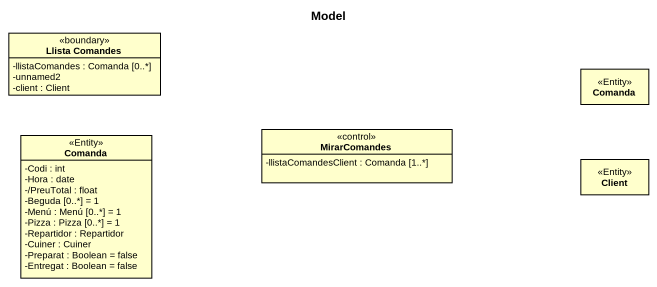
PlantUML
@startuml
title Model
hide circle
hide empty members
skinparam classAttributeIconSize 0
class "Llista Comandes" as Llista_Comandes <<boundary>> {
  -llistaComandes : Comanda [0..*]
  -unnamed2
  -client : Client
}
class Comanda <<Entity>>
class "Comanda" as Comanda_2 <<Entity>> {
  -Codi : int
  -Hora : date
  -/PreuTotal : float
  -Beguda [0..*] = 1
  -Menú : Menú [0..*] = 1
  -Pizza : Pizza [0..*] = 1
  -Repartidor : Repartidor
  -Cuiner : Cuiner
  -Preparat : Boolean = false
  -Entregat : Boolean = false
}
class MirarComandes <<control>> {
  -llistaComandesClient : Comanda [1..*]
}
class Client <<Entity>>
@enduml
